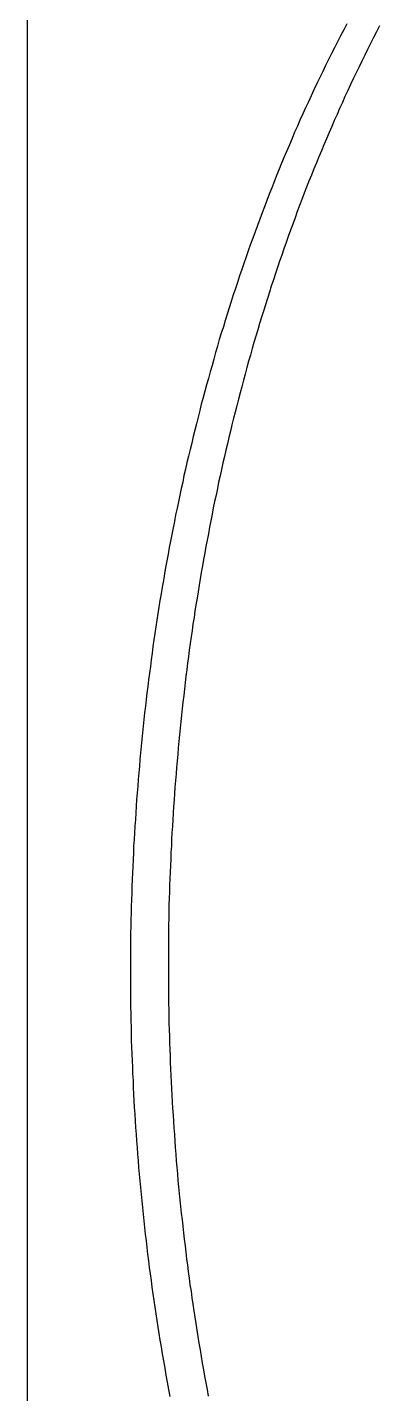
# Model space of a CAD drawing. Header units: millimetres. Extents: x 0 to 3800, y -67 to 2530.
# Drawn here: x 3283.58 to 3285.22, y 901.58 to 907.97 of the extents above; entities that cross this region are included whole.
import ezdxf

# ---------------------------------------------------------------- set-up
doc = ezdxf.new("R2010")
doc.units = ezdxf.units.MM
doc.layers.add('내부선 및 부속', color=4, linetype='Continuous')

msp = doc.modelspace()

# ---------------------------------------------------------------- linework, layer by layer
at = {"layer": '내부선 및 부속', "linetype": 'Continuous'}
msp.add_line((3283.5755, 871.6641), (3283.5755, 913.9407), dxfattribs=at)
at = {"layer": '내부선 및 부속', "linetype": 'Continuous', "flags": 128}
for points in [[(3285.067, 907.9847), (3285.053, 907.9567), (3285.038, 907.9287), (3285.024, 907.9007), (3285.01, 907.8727), (3284.996, 907.8447), (3284.982, 907.8167), (3284.968, 907.7887), (3284.955, 907.7607), (3284.941, 907.7327), (3284.928, 907.7047), (3284.914, 907.6757), (3284.901, 907.6477), (3284.888, 907.6197), (3284.875, 907.5907), (3284.862, 907.5627), (3284.849, 907.5337), (3284.837, 907.5047), (3284.824, 907.4767), (3284.812, 907.4477), (3284.8, 907.4187), (3284.787, 907.3897), (3284.775, 907.3617), (3284.763, 907.3327), (3284.751, 907.3037), (3284.74, 907.2747), (3284.728, 907.2457), (3284.717, 907.2167), (3284.705, 907.1867), (3284.694, 907.1577), (3284.683, 907.1287), (3284.672, 907.0997), (3284.661, 907.0697), (3284.65, 907.0407), (3284.639, 907.0117), (3284.628, 906.9817), (3284.618, 906.9527), (3284.607, 906.9227), (3284.597, 906.8937), (3284.587, 906.8637), (3284.577, 906.8347), (3284.567, 906.8047), (3284.557, 906.7747), (3284.547, 906.7457), (3284.537, 906.7157), (3284.528, 906.6857), (3284.518, 906.6557), (3284.509, 906.6257), (3284.5, 906.5957), (3284.491, 906.5667), (3284.481, 906.5367), (3284.472, 906.5067), (3284.464, 906.4767), (3284.455, 906.4467), (3284.446, 906.4157), (3284.438, 906.3857), (3284.429, 906.3557), (3284.421, 906.3257), (3284.413, 906.2957), (3284.404, 906.2657), (3284.396, 906.2357), (3284.388, 906.2047), (3284.381, 906.1747), (3284.373, 906.1447), (3284.365, 906.1137), (3284.358, 906.0837), (3284.35, 906.0537), (3284.343, 906.0227), (3284.336, 905.9927), (3284.328, 905.9617), (3284.321, 905.9317), (3284.314, 905.9007), (3284.307, 905.8707), (3284.301, 905.8397), (3284.294, 905.8097), (3284.287, 905.7787), (3284.281, 905.7487), (3284.275, 905.7177), (3284.268, 905.6867), (3284.262, 905.6567), (3284.256, 905.6257), (3284.25, 905.5947), (3284.244, 905.5637), (3284.238, 905.5337), (3284.233, 905.5027), (3284.233, 905.5027), (3284.227, 905.4717), (3284.221, 905.4407), (3284.216, 905.4107), (3284.211, 905.3797), (3284.205, 905.3487), (3284.2, 905.3177), (3284.195, 905.2867), (3284.19, 905.2557), (3284.185, 905.2257), (3284.181, 905.1947), (3284.176, 905.1637), (3284.171, 905.1327), (3284.167, 905.1017), (3284.162, 905.0707), (3284.158, 905.0397), (3284.154, 905.0087), (3284.15, 904.9777), (3284.146, 904.9467), (3284.142, 904.9157), (3284.138, 904.8847), (3284.134, 904.8537), (3284.13, 904.8227), (3284.127, 904.7917), (3284.123, 904.7607), (3284.12, 904.7297), (3284.117, 904.6987), (3284.113, 904.6667), (3284.11, 904.6357), (3284.107, 904.6047), (3284.104, 904.5737), (3284.101, 904.5427), (3284.099, 904.5117), (3284.096, 904.4807), (3284.093, 904.4487), (3284.091, 904.4177), (3284.088, 904.3867), (3284.086, 904.3557), (3284.084, 904.3247), (3284.082, 904.2927), (3284.08, 904.2617), (3284.078, 904.2307), (3284.076, 904.1997), (3284.074, 904.1677), (3284.072, 904.1367), (3284.071, 904.1057), (3284.069, 904.0737), (3284.068, 904.0427), (3284.066, 904.0117), (3284.065, 903.9807), (3284.064, 903.9487), (3284.063, 903.9177), (3284.062, 903.8867), (3284.061, 903.8547), (3284.06, 903.8237), (3284.059, 903.7927), (3284.059, 903.7607), (3284.058, 903.7297), (3284.058, 903.6987), (3284.057, 903.6667), (3284.057, 903.6357), (3284.057, 903.6047), (3284.057, 903.5727), (3284.057, 903.5417), (3284.057, 903.5107), (3284.057, 903.4787), (3284.057, 903.4477), (3284.058, 903.4167), (3284.058, 903.3847), (3284.059, 903.3537), (3284.059, 903.3217), (3284.06, 903.2907), (3284.061, 903.2597), (3284.061, 903.2277), (3284.062, 903.1967), (3284.063, 903.1657), (3284.065, 903.1337), (3284.066, 903.1027), (3284.067, 903.0717), (3284.069, 903.0407), (3284.07, 903.0087), (3284.072, 902.9777), (3284.073, 902.9467), (3284.075, 902.9147), (3284.077, 902.8837), (3284.079, 902.8527), (3284.081, 902.8207), (3284.083, 902.7897), (3284.085, 902.7587), (3284.088, 902.7277), (3284.09, 902.6957), (3284.093, 902.6647), (3284.095, 902.6337), (3284.098, 902.6027), (3284.101, 902.5717), (3284.104, 902.5397), (3284.107, 902.5087), (3284.11, 902.4777), (3284.113, 902.4467), (3284.116, 902.4157), (3284.119, 902.3847), (3284.119, 902.3847), (3284.123, 902.3527), (3284.126, 902.3217), (3284.13, 902.2907), (3284.133, 902.2597), (3284.137, 902.2287), (3284.141, 902.1977), (3284.145, 902.1667), (3284.149, 902.1357), (3284.153, 902.1047), (3284.157, 902.0737), (3284.162, 902.0427), (3284.166, 902.0117), (3284.171, 901.9807), (3284.175, 901.9497), (3284.18, 901.9187), (3284.185, 901.8877), (3284.19, 901.8567), (3284.195, 901.8257), (3284.2, 901.7957), (3284.2, 901.7957)], [(3285.221, 907.9747), (3285.207, 907.9467), (3285.193, 907.9197), (3285.179, 907.8927), (3285.165, 907.8647), (3285.152, 907.8377), (3285.138, 907.8097), (3285.125, 907.7827), (3285.112, 907.7547), (3285.098, 907.7267), (3285.085, 907.6997), (3285.072, 907.6717), (3285.059, 907.6437), (3285.047, 907.6157), (3285.034, 907.5877), (3285.022, 907.5597), (3285.009, 907.5317), (3284.997, 907.5037), (3284.985, 907.4757), (3284.973, 907.4467), (3284.961, 907.4187), (3284.949, 907.3907), (3284.937, 907.3627), (3284.926, 907.3337), (3284.914, 907.3057), (3284.903, 907.2767), (3284.891, 907.2487), (3284.88, 907.2197), (3284.869, 907.1917), (3284.858, 907.1627), (3284.847, 907.1337), (3284.836, 907.1057), (3284.826, 907.0767), (3284.815, 907.0477), (3284.805, 907.0187), (3284.794, 906.9897), (3284.784, 906.9607), (3284.774, 906.9317), (3284.764, 906.9027), (3284.754, 906.8737), (3284.744, 906.8447), (3284.735, 906.8157), (3284.725, 906.7867), (3284.715, 906.7577), (3284.706, 906.7287), (3284.697, 906.6987), (3284.688, 906.6697), (3284.678, 906.6407), (3284.669, 906.6117), (3284.66, 906.5817), (3284.652, 906.5527), (3284.643, 906.5227), (3284.634, 906.4937), (3284.626, 906.4647), (3284.617, 906.4347), (3284.609, 906.4057), (3284.601, 906.3757), (3284.593, 906.3457), (3284.585, 906.3167), (3284.577, 906.2867), (3284.569, 906.2577), (3284.561, 906.2277), (3284.554, 906.1977), (3284.546, 906.1677), (3284.539, 906.1387), (3284.531, 906.1087), (3284.524, 906.0787), (3284.517, 906.0487), (3284.51, 906.0187), (3284.503, 905.9897), (3284.496, 905.9597), (3284.489, 905.9297), (3284.482, 905.8997), (3284.476, 905.8697), (3284.469, 905.8397), (3284.463, 905.8097), (3284.457, 905.7797), (3284.45, 905.7497), (3284.444, 905.7197), (3284.438, 905.6897), (3284.432, 905.6597), (3284.426, 905.6297), (3284.421, 905.5987), (3284.415, 905.5687), (3284.409, 905.5387), (3284.404, 905.5087), (3284.398, 905.4787), (3284.398, 905.4787), (3284.393, 905.4487), (3284.388, 905.4177), (3284.383, 905.3877), (3284.378, 905.3577), (3284.373, 905.3277), (3284.368, 905.2967), (3284.363, 905.2667), (3284.358, 905.2367), (3284.354, 905.2067), (3284.349, 905.1757), (3284.345, 905.1457), (3284.341, 905.1157), (3284.336, 905.0847), (3284.332, 905.0547), (3284.328, 905.0237), (3284.324, 904.9937), (3284.32, 904.9637), (3284.316, 904.9327), (3284.313, 904.9027), (3284.309, 904.8717), (3284.306, 904.8417), (3284.302, 904.8107), (3284.299, 904.7807), (3284.295, 904.7497), (3284.292, 904.7197), (3284.289, 904.6887), (3284.286, 904.6587), (3284.283, 904.6277), (3284.28, 904.5977), (3284.278, 904.5667), (3284.275, 904.5367), (3284.272, 904.5057), (3284.27, 904.4757), (3284.267, 904.4447), (3284.265, 904.4137), (3284.263, 904.3837), (3284.261, 904.3527), (3284.258, 904.3227), (3284.256, 904.2917), (3284.255, 904.2607), (3284.253, 904.2307), (3284.251, 904.1997), (3284.249, 904.1687), (3284.248, 904.1387), (3284.246, 904.1077), (3284.245, 904.0767), (3284.244, 904.0467), (3284.242, 904.0157), (3284.241, 903.9847), (3284.24, 903.9547), (3284.239, 903.9237), (3284.238, 903.8927), (3284.237, 903.8627), (3284.237, 903.8317), (3284.236, 903.8007), (3284.235, 903.7697), (3284.235, 903.7397), (3284.234, 903.7087), (3284.234, 903.6777), (3284.234, 903.6477), (3284.234, 903.6167), (3284.234, 903.5857), (3284.234, 903.5547), (3284.234, 903.5247), (3284.234, 903.4937), (3284.234, 903.4627), (3284.235, 903.4327), (3284.235, 903.4017), (3284.236, 903.3707), (3284.236, 903.3397), (3284.237, 903.3097), (3284.238, 903.2787), (3284.239, 903.2477), (3284.24, 903.2167), (3284.241, 903.1867), (3284.242, 903.1557), (3284.243, 903.1247), (3284.244, 903.0947), (3284.246, 903.0637), (3284.247, 903.0327), (3284.249, 903.0027), (3284.25, 902.9717), (3284.252, 902.9407), (3284.254, 902.9097), (3284.256, 902.8797), (3284.258, 902.8487), (3284.26, 902.8187), (3284.262, 902.7877), (3284.264, 902.7567), (3284.266, 902.7267), (3284.269, 902.6957), (3284.271, 902.6647), (3284.274, 902.6347), (3284.277, 902.6037), (3284.279, 902.5737), (3284.282, 902.5427), (3284.285, 902.5117), (3284.288, 902.4817), (3284.291, 902.4507), (3284.294, 902.4207), (3284.294, 902.4207), (3284.298, 902.3897), (3284.301, 902.3597), (3284.305, 902.3287), (3284.308, 902.2987), (3284.312, 902.2677), (3284.315, 902.2377), (3284.319, 902.2067), (3284.323, 902.1767), (3284.327, 902.1467), (3284.331, 902.1157), (3284.335, 902.0857), (3284.34, 902.0547), (3284.344, 902.0247), (3284.348, 901.9947), (3284.353, 901.9637), (3284.357, 901.9337), (3284.362, 901.9037), (3284.367, 901.8727), (3284.372, 901.8427), (3284.372, 901.8427)], [(3284.2, 901.7957), (3284.205, 901.7617), (3284.211, 901.7287), (3284.217, 901.6957), (3284.222, 901.6627), (3284.228, 901.6297), (3284.235, 901.5957), (3284.241, 901.5627)], [(3284.372, 901.8427), (3284.377, 901.8117), (3284.382, 901.7807), (3284.387, 901.7497), (3284.392, 901.7187), (3284.398, 901.6877), (3284.403, 901.6577), (3284.409, 901.6267), (3284.415, 901.5957), (3284.42, 901.5647)]]:
    msp.add_lwpolyline(points, dxfattribs=at)

doc.saveas('drawing.dxf')
